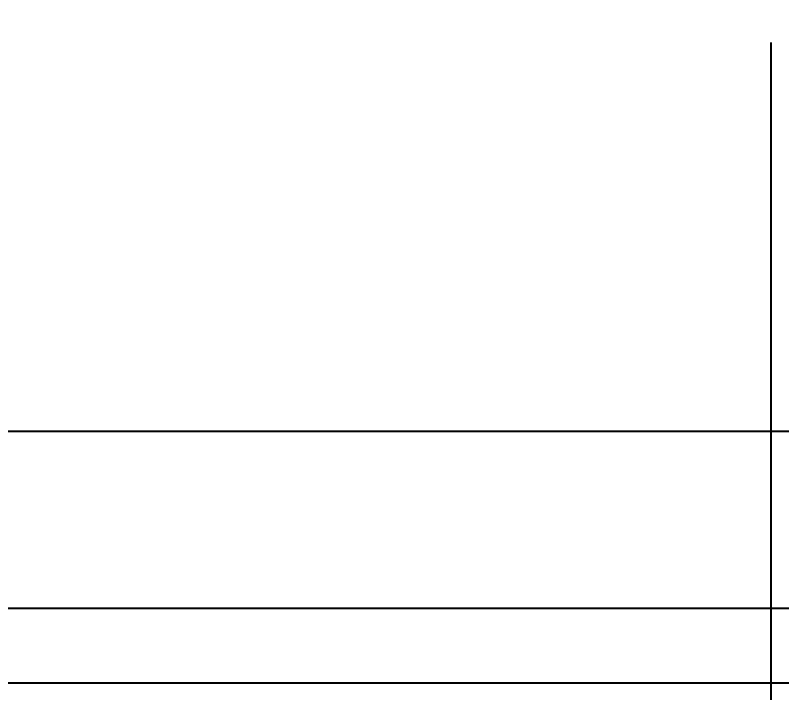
# Model space of a CAD drawing. Header units: millimetres. Extents: x 3817 to 4149, y 28263 to 28669.
# Drawn here: x 3962.99 to 3971.18, y 28499.86 to 28507.1 of the extents above; entities that cross this region are included whole.
import ezdxf
from ezdxf.lldxf.tags import DXFTag

# ---------------------------------------------------------------- set-up
doc = ezdxf.new("R2010")
doc.units = ezdxf.units.MM
doc.styles.get("Standard").update_dxf_attribs({"font": ''})
doc.styles.get('Standard').set_extended_font_data('SimSun')
tags = doc.linetypes.add('New Line13', pattern=[50.6, 31.7, -6.3, 6.3, -6.3]).pattern_tags.tags
tags[10:11] = [DXFTag(74, 4), DXFTag(75, 0), DXFTag(340, '0'), DXFTag(46, 1.0), DXFTag(50, 0.0), DXFTag(44, 0.0), DXFTag(45, 0.0)]
tags[8:9] = [DXFTag(74, 4), DXFTag(75, 0), DXFTag(340, '0'), DXFTag(46, 1.0), DXFTag(50, 0.0), DXFTag(44, 0.0), DXFTag(45, 0.0)]
tags[6:7] = [DXFTag(74, 4), DXFTag(75, 0), DXFTag(340, '0'), DXFTag(46, 1.0), DXFTag(50, 0.0), DXFTag(44, 0.0), DXFTag(45, 0.0)]
tags[4:5] = [DXFTag(74, 4), DXFTag(75, 0), DXFTag(340, '0'), DXFTag(46, 1.0), DXFTag(50, 0.0), DXFTag(44, 0.0), DXFTag(45, 0.0)]
tags = doc.linetypes.add('New Line14', pattern=[50.6, 31.7, -6.3, 6.3, -6.3]).pattern_tags.tags
tags[10:11] = [DXFTag(74, 4), DXFTag(75, 0), DXFTag(340, '0'), DXFTag(46, 1.0), DXFTag(50, 0.0), DXFTag(44, 0.0), DXFTag(45, 0.0)]
tags[8:9] = [DXFTag(74, 4), DXFTag(75, 0), DXFTag(340, '0'), DXFTag(46, 1.0), DXFTag(50, 0.0), DXFTag(44, 0.0), DXFTag(45, 0.0)]
tags[6:7] = [DXFTag(74, 4), DXFTag(75, 0), DXFTag(340, '0'), DXFTag(46, 1.0), DXFTag(50, 0.0), DXFTag(44, 0.0), DXFTag(45, 0.0)]
tags[4:5] = [DXFTag(74, 4), DXFTag(75, 0), DXFTag(340, '0'), DXFTag(46, 1.0), DXFTag(50, 0.0), DXFTag(44, 0.0), DXFTag(45, 0.0)]
doc.dimstyles.new('副本 ISO-25-2bei', dxfattribs={"dimscale": 1.7, "dimtxt": 5, "dimasz": 5, "dimexe": 0.5, "dimexo": 0.625, "dimgap": 1, "dimtad": 1, "dimlfac": 0.0393, "dimdsep": 46, "dimtxsty": 'Standard', "dimcen": 2.5, "dimclrd": 1, "dimclre": 1, "dimclrt": 3, "dimadec": 0, "dimazin": 0, "dimtfac": 1, "dimtmove": 0, "dimatfit": 3, "dimfxl": 0, "dimarcsym": 0})

# ---------------------------------------------------------------- blocks, each defined once
blk = doc.blocks.new('*D3')
at = {"color": 1, "lineweight": -2, "transparency": 16777216}
for p, q in [((3857.6252, 28549.7631), (3857.6252, 28477.737)), ((3971.0632, 28472.8312), (3971.0632, 28479.437)), ((3866.1252, 28478.587), (3962.5632, 28478.587))]:
    blk.add_line(p, q, dxfattribs=at)
at = {"color": 1, "transparency": 16777216}
for points in [[(3866.1252, 28480.0036), (3866.1252, 28477.1703), (3857.6252, 28478.587)], [(3962.5632, 28480.0036), (3962.5632, 28477.1703), (3971.0632, 28478.587)]]:
    blk.add_solid(points, dxfattribs=at)
at = {"layer": 'Defpoints', "color": 0, "transparency": 16777216}
for p in [(3857.6252, 28550.8256), (3971.0632, 28478.587), (3971.0632, 28471.7687)]:
    blk.add_point(p, dxfattribs=at)
at = {"color": 3, "transparency": 16777216, "insert": (3914.3442, 28484.537), "char_height": 8.5, "attachment_point": 5, "bg_fill": 3, "box_fill_scale": 1.1, "bg_fill_color": 256, "bg_fill_true_color": 13158600, "bg_fill_transparency": 0}
blk.add_mtext('113.4', dxfattribs=at)

msp = doc.modelspace()

# ---------------------------------------------------------------- linework, layer by layer
at = {"linetype": 'New Line13'}
msp.add_open_spline([(3971.0632, 28506.8091), (3971.0632, 28506.8091), (3971.0632, 28506.8091), (3971.0632, 28506.8091)], degree=3, dxfattribs=at)
at = {"linetype": 'New Line14'}
msp.add_open_spline([(3971.0632, 28506.8091), (3971.0632, 28506.8091), (3971.0632, 28436.7258), (3971.0632, 28436.7258)], degree=3, dxfattribs=at)
for points in [[(3996.2887, 28502.6555), (3996.2887, 28502.6555), (3945.8389, 28502.6555), (3945.8389, 28502.6555)], [(3994.2924, 28500.7628), (3994.2924, 28500.7628), (3947.8341, 28500.7628), (3947.8341, 28500.7628)], [(3990.2003, 28499.9637), (3990.2003, 28499.9637), (3951.9272, 28499.9637), (3951.9272, 28499.9637)]]:
    msp.add_open_spline(points, degree=3)

# ---------------------------------------------------------------- next in the draw order: dimensions: what is measured, and where the dimension line sits
dim = msp.add_linear_dim(base=(3971.0632, 28478.587), p1=(3857.6252, 28550.8256), p2=(3971.0632, 28471.7687), dimstyle='副本 ISO-25-2bei', override={"dimdec": 1, "dimlfac": 1, "dimtfill": 1})
dim.commit()
dim.dimension.update_dxf_attribs({"geometry": '*D3', "text_midpoint": (3914.3442, 28484.537)})

doc.saveas('drawing.dxf')
